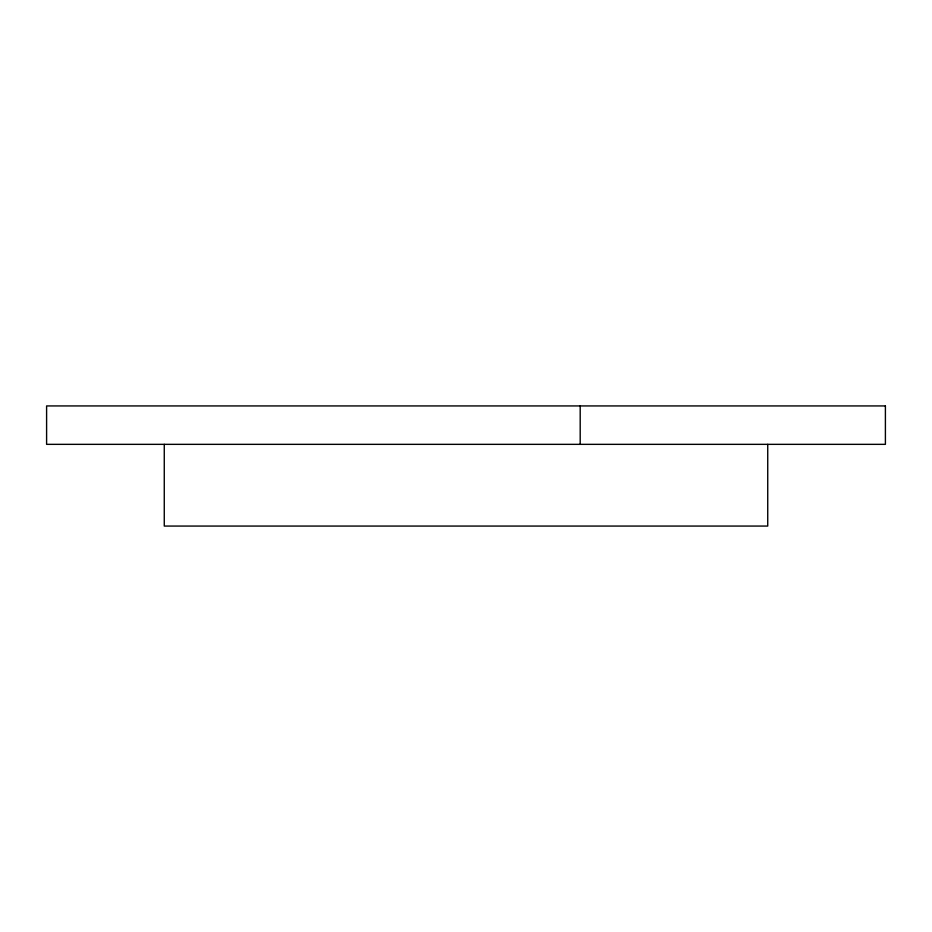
<?xml version="1.0" encoding="UTF-8"?>
<svg xmlns="http://www.w3.org/2000/svg" width="932" height="932" viewBox="0 0 932 932"><rect width="100%" height="100%" fill="white"/><g stroke="black" fill="none" stroke-linecap="round" stroke-linejoin="round"><path stroke-width="1.4" d="M767.735 444.343L767.735 526.067L164.265 526.067L164.265 444.343M580.193 405.933L580.193 444.343M885.4 405.933L46.6 405.933L46.6 444.343L885.4 444.343L885.4 405.933"/></g></svg>
